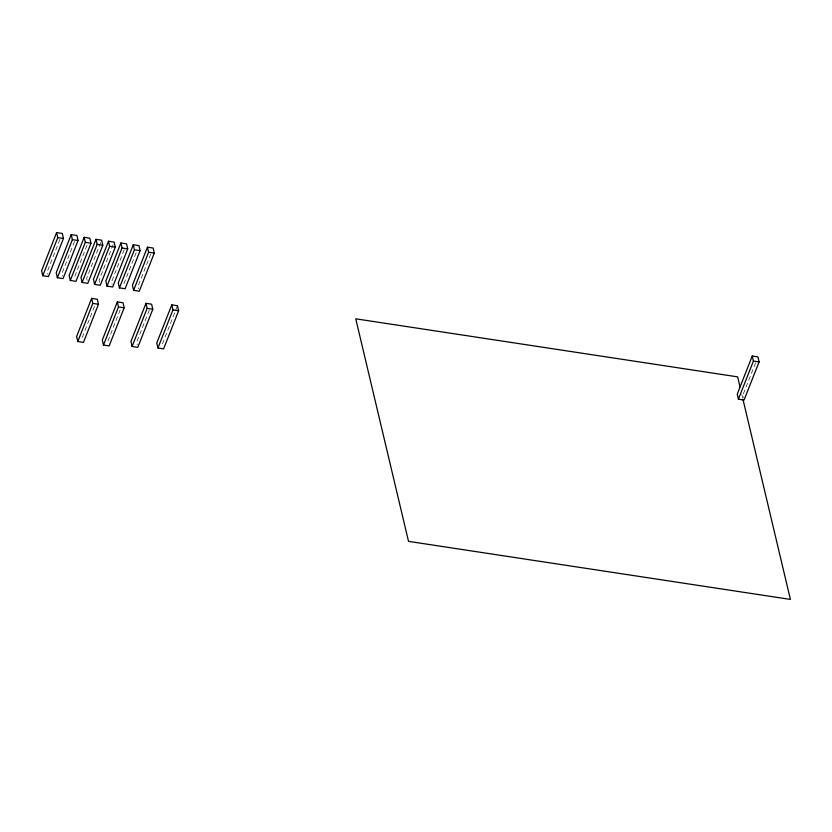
<?xml version="1.0" encoding="UTF-8"?>
<svg xmlns="http://www.w3.org/2000/svg" width="832" height="832" viewBox="0 0 832 832"><rect width="100%" height="100%" fill="white"/><g stroke="black" fill="none" stroke-linecap="round" stroke-linejoin="round"><path stroke-width="0.62" stroke-dasharray="4.16 3.12" d="M59.935 239.398L47.268 271.554L47.85 274.082M74.547 241.426L61.88 273.582L62.462 276.099M74.807 276.286L87.474 244.13M100.724 242.58L86.653 278.314L87.235 280.831M113.194 244.483L99.122 280.207L99.694 282.724M82.306 337.345L94.962 305.188M124.197 249.798L111.54 281.944L112.112 284.471M123.937 283.712L136.604 251.555M107.994 340.881L120.661 308.724M150.779 253.999L138.112 286.156L138.694 288.683M149.292 310.149L136.625 342.295L137.207 344.822M162.448 343.834L177.455 305.729M755.581 362.856L742.914 395.002L743.496 397.53M741.822 394.576L742.726 398.362"/><path stroke-width="1.25" d="M56.607 232.586L41.6 270.691L42.765 275.735L48.433 276.598L63.45 238.482L62.286 233.449L56.607 232.586L57.772 237.619L42.765 275.735M71.219 234.614L56.212 272.719L57.366 277.753L63.045 278.616L78.052 240.51L76.898 235.466L71.219 234.614L72.384 239.647L57.366 277.753M84.146 237.318L69.139 275.423L70.294 280.467L75.972 281.33L90.979 243.214L89.825 238.181L84.146 237.318L85.311 242.351L70.294 280.467M95.992 239.335L80.974 277.451L82.139 282.485L87.807 283.348L102.825 245.242L101.66 240.198L95.992 239.335L97.157 244.379L82.139 282.485M108.462 241.238L93.444 279.344L94.609 284.388L100.277 285.251L115.294 247.135L114.13 242.102L108.462 241.238L109.616 246.272L94.609 284.388M91.645 298.376L76.627 336.482L77.792 341.526L83.46 342.389L98.478 304.273L97.313 299.239L91.645 298.376L92.799 303.41L77.792 341.526M120.879 242.975L105.862 281.091L107.026 286.125L112.694 286.988L127.712 248.872L126.547 243.838L120.879 242.975L122.034 248.009L107.026 286.125M133.276 244.743L118.269 282.849L119.423 287.893L125.102 288.756L140.109 250.64L138.944 245.606L133.276 244.743L134.441 249.777L119.423 287.893M117.333 301.902L102.315 340.018L103.48 345.051L109.148 345.914L124.166 307.809L123.001 302.765L117.333 301.902L118.498 306.946L103.48 345.051M147.451 247.187L132.434 285.293L133.598 290.337L139.266 291.2L154.284 253.084L153.119 248.05L147.451 247.187L148.616 252.221L133.598 290.337M145.964 303.326L130.957 341.442L132.111 346.476L137.79 347.339L152.797 309.223L151.632 304.19L145.964 303.326L147.129 308.36L132.111 346.476M171.787 304.866L156.77 342.982L157.934 348.015L163.602 348.878L178.62 310.762L177.455 305.729L171.787 304.866L172.942 309.899L157.934 348.015M752.253 356.034L737.235 394.15L738.4 399.183L744.068 400.046L759.086 361.93L757.921 356.897L752.253 356.034L753.418 361.067L738.4 399.183M72.384 239.647L78.052 240.51M57.772 237.619L63.45 238.482M85.311 242.351L90.979 243.214M134.441 249.777L140.109 250.64M122.034 248.009L127.712 248.872M97.157 244.379L102.825 245.242M109.616 246.272L115.294 247.135M148.616 252.221L154.284 253.084M753.418 361.067L759.086 361.93M172.942 309.899L178.62 310.762M147.129 308.36L152.797 309.223M118.498 306.946L124.166 307.809M92.799 303.41L98.478 304.273M740.033 386.984L737.63 376.865L355.753 318.812L408.522 541.362L790.4 599.414L743.028 399.63"/></g></svg>
